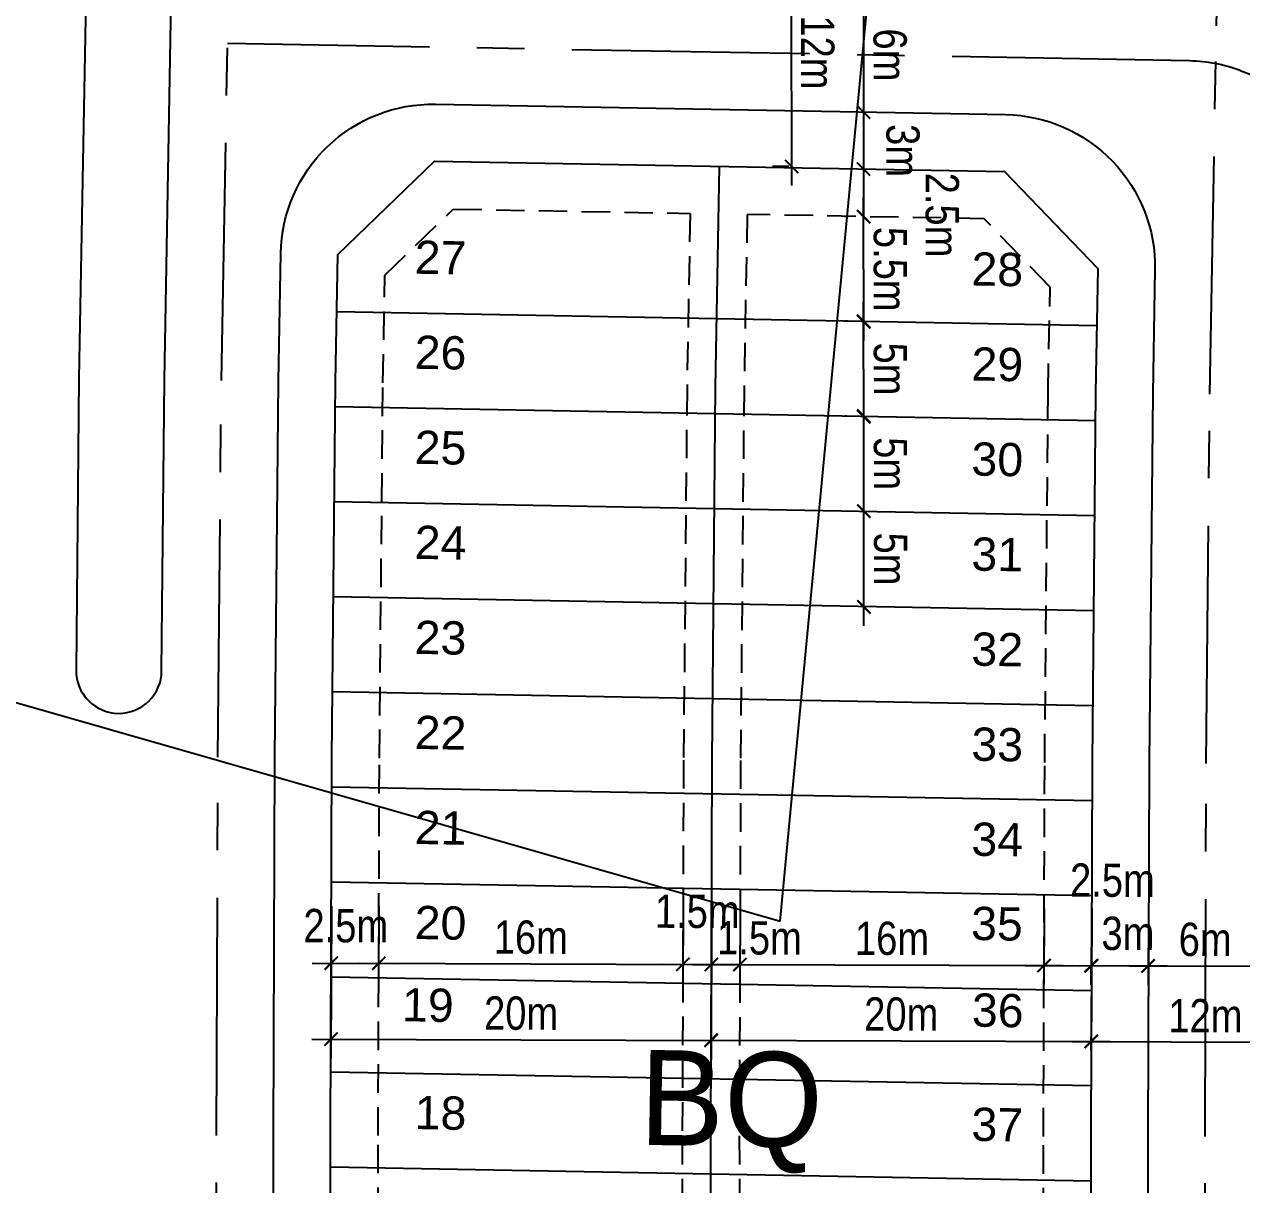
# Model space of a CAD drawing. Extents: x 597165 to 598689, y 1181586 to 1183364.
# Drawn here: x 598127.6 to 598191.7, y 1182565.2 to 1182626.3 of the extents above; entities that cross this region are included whole.
import ezdxf
from ezdxf.enums import TextEntityAlignment as Align

# ---------------------------------------------------------------- set-up
doc = ezdxf.new("R2010")
doc.units = 0
doc.header["$MEASUREMENT"] = 0
doc.linetypes.add('CENTER', pattern=[2, 1.25, -0.25, 0.25, -0.25])
doc.linetypes.add('DASHED', pattern=[0.75, 0.5, -0.25])
doc.layers.get('0').update_dxf_attribs({"linetype": 'CONTINUOUS'})
doc.layers.get('DEFPOINTS').update_dxf_attribs({"color": 8, "linetype": 'CONTINUOUS'})
for name, color, linetype in [('CGXD', 3, 'CONTINUOUS'), ('DIM-T', 7, 'CONTINUOUS'), ('DTEXT-TENLO', 4, 'CONTINUOUS'), ('GT-QLO50-L', 4, 'CONTINUOUS'), ('NEN-HT', 8, 'CONTINUOUS'), ('NET-LENGOAI', 4, 'CONTINUOUS'), ('NET-LETRONG', 5, 'CONTINUOUS'), ('NET-PLO', 2, 'CONTINUOUS'), ('NET-TIM', 2, 'CENTER'), ('TEXT-SOLO', 7, 'CONTINUOUS')]:
    doc.layers.add(name, color=color, linetype=linetype)
doc.styles.add('STYLE1', font='VHELVEI.TTF')
doc.styles.add('VHEL-C-R', font='VHELVCN.TTF')
doc.styles.add('VTIMES-R', font='VAPTIMN.TTF')
doc.dimstyles.new('TL1000', dxfattribs={"dimscale": 0, "dimtxt": 2, "dimasz": 0.7, "dimexe": 1, "dimexo": 1, "dimgap": 0.5, "dimtad": 1, "dimdec": 1, "dimzin": 12, "dimtxsty": 'VHEL-C-R', "dimblk1": 'ARCHTICK', "dimblk2": 'ARCHTICK', "dimsah": 1, "dimcen": -0.09, "dimdle": 1, "dimclrd": 256, "dimclre": 256, "dimclrt": 256, "dimazin": 3, "dimtfac": 0.005, "dimtdec": 1, "dimtix": 1, "dimtmove": 0, "dimatfit": 3, "dimtolj": 1, "dimtzin": 0})

# ---------------------------------------------------------------- blocks, each defined once
blk = doc.blocks.new('_ARCHTICK')
at = {"color": 0, "linetype": 'BYBLOCK', "const_width": 0.15}
blk.add_lwpolyline([(-0.5, -0.5), (0.5, 0.5)], dxfattribs=at)
blk = doc.blocks.new('*D1525')
at = {"linetype": 'BYBLOCK'}
for p, q in [((598183.746, 1182577.696), (598183.74, 1182575.742)), ((598186.746, 1182577.686), (598186.74, 1182575.732)), ((598182.743, 1182576.746), (598187.743, 1182576.729))]:
    blk.add_line(p, q, dxfattribs=at)
at = {"layer": 'DEFPOINTS', "color": 0, "linetype": 'BYBLOCK'}
for p in [(598183.75, 1182578.696), (598186.749, 1182578.686), (598186.743, 1182576.732)]:
    blk.add_point(p, dxfattribs=at)
at = {"linetype": 'BYBLOCK', "xscale": 0.7, "yscale": 0.7, "zscale": 0.7}
for p, rotation in [((598183.743, 1182576.742), 179.8077056547623), ((598186.743, 1182576.732), 359.8077056547623)]:
    blk.add_blockref('_ARCHTICK', p, dxfattribs=dict(at, rotation=rotation))
at = {"linetype": 'BYBLOCK', "insert": (598185.684, 1182578.432), "char_height": 1.75, "attachment_point": 5, "rotation": 359.80771, "style": 'VHEL-C-R'}
blk.add_mtext('\\A1;3m', dxfattribs=at)
blk = doc.blocks.new('*D1524')
at = {"linetype": 'BYBLOCK'}
for p, q in [((598186.746, 1182577.686), (598186.74, 1182575.732)), ((598192.748, 1182578.143), (598192.74, 1182575.712)), ((598185.743, 1182576.735), (598193.743, 1182576.709))]:
    blk.add_line(p, q, dxfattribs=at)
at = {"layer": 'DEFPOINTS', "color": 0, "linetype": 'BYBLOCK'}
for p in [(598192.751, 1182579.143), (598186.749, 1182578.686), (598192.743, 1182576.712)]:
    blk.add_point(p, dxfattribs=at)
at = {"linetype": 'BYBLOCK', "xscale": 0.7, "yscale": 0.7, "zscale": 0.7}
for p, rotation in [((598186.743, 1182576.732), 179.8077056547623), ((598192.743, 1182576.712), 359.8077056547623)]:
    blk.add_blockref('_ARCHTICK', p, dxfattribs=dict(at, rotation=rotation))
at = {"linetype": 'BYBLOCK', "insert": (598189.748, 1182578.116), "char_height": 1.75, "attachment_point": 5, "rotation": 359.80771, "style": 'VHEL-C-R'}
blk.add_mtext('\\A1;6m', dxfattribs=at)
blk = doc.blocks.new('*D1372')
at = {"linetype": 'BYBLOCK'}
for p, q in [((598183.755, 1182572.282), (598183.76, 1182573.76)), ((598182.756, 1182572.763), (598196.756, 1182572.716))]:
    blk.add_line(p, q, dxfattribs=at)
at = {"layer": 'DEFPOINTS', "color": 0, "linetype": 'BYBLOCK'}
for p in [(598195.756, 1182572.719), (598195.756, 1182572.719), (598183.751, 1182571.282)]:
    blk.add_point(p, dxfattribs=at)
at = {"linetype": 'BYBLOCK', "xscale": 0.7, "yscale": 0.7, "zscale": 0.7}
for p, rotation in [((598183.756, 1182572.76), 179.807705657408), ((598195.756, 1182572.719), 359.807705657408)]:
    blk.add_blockref('_ARCHTICK', p, dxfattribs=dict(at, rotation=rotation))
at = {"linetype": 'BYBLOCK', "insert": (598189.761, 1182574.115), "char_height": 1.75, "attachment_point": 5, "rotation": 359.80771, "style": 'VHEL-C-R'}
blk.add_mtext('\\A1;12m', dxfattribs=at)
blk = doc.blocks.new('*D1187')
at = {"linetype": 'BYBLOCK'}
blk.add_line((598171.797, 1182594.619), (598171.79, 1182601.658), dxfattribs=at)
at = {"layer": 'DEFPOINTS', "color": 0, "linetype": 'BYBLOCK'}
for p in [(598171.791, 1182600.658), (598171.791, 1182600.658), (598171.796, 1182595.619)]:
    blk.add_point(p, dxfattribs=at)
at = {"linetype": 'BYBLOCK', "xscale": 0.7, "yscale": 0.7, "zscale": 0.7}
for p, rotation in [((598171.791, 1182600.658), 90.05370803980574), ((598171.796, 1182595.619), 270.0537080398057)]:
    blk.add_blockref('_ARCHTICK', p, dxfattribs=dict(at, rotation=rotation))
at = {"linetype": 'BYBLOCK', "insert": (598173.187, 1182598.14), "char_height": 1.75, "attachment_point": 5, "rotation": 270.05371, "style": 'VHEL-C-R'}
blk.add_mtext('\\A1;5m', dxfattribs=at)
blk = doc.blocks.new('*D1186')
at = {"linetype": 'BYBLOCK'}
for p, q in [((598171.792, 1182599.658), (598171.785, 1182606.657)), ((598170.882, 1182605.656), (598170.786, 1182605.656))]:
    blk.add_line(p, q, dxfattribs=at)
at = {"layer": 'DEFPOINTS', "color": 0, "linetype": 'BYBLOCK'}
for p in [(598171.786, 1182605.657), (598171.882, 1182605.657), (598171.791, 1182600.658)]:
    blk.add_point(p, dxfattribs=at)
at = {"linetype": 'BYBLOCK', "xscale": 0.7, "yscale": 0.7, "zscale": 0.7}
for p, rotation in [((598171.786, 1182605.657), 90.05370803980574), ((598171.791, 1182600.658), 270.0537080398057)]:
    blk.add_blockref('_ARCHTICK', p, dxfattribs=dict(at, rotation=rotation))
at = {"linetype": 'BYBLOCK', "insert": (598173.182, 1182603.159), "char_height": 1.75, "attachment_point": 5, "rotation": 270.05371, "style": 'VHEL-C-R'}
blk.add_mtext('\\A1;5m', dxfattribs=at)
blk = doc.blocks.new('*D1185')
at = {"linetype": 'BYBLOCK'}
for p, q in [((598171.787, 1182604.617), (598171.781, 1182611.656)), ((598170.973, 1182610.655), (598170.782, 1182610.655))]:
    blk.add_line(p, q, dxfattribs=at)
at = {"layer": 'DEFPOINTS', "color": 0, "linetype": 'BYBLOCK'}
for p in [(598171.782, 1182610.656), (598171.973, 1182610.656), (598171.786, 1182605.617)]:
    blk.add_point(p, dxfattribs=at)
at = {"linetype": 'BYBLOCK', "xscale": 0.7, "yscale": 0.7, "zscale": 0.7}
for p, rotation in [((598171.782, 1182610.656), 90.05370803980574), ((598171.786, 1182605.617), 270.0537080398057)]:
    blk.add_blockref('_ARCHTICK', p, dxfattribs=dict(at, rotation=rotation))
at = {"linetype": 'BYBLOCK', "insert": (598173.178, 1182608.138), "char_height": 1.75, "attachment_point": 5, "rotation": 270.05371, "style": 'VHEL-C-R'}
blk.add_mtext('\\A1;5m', dxfattribs=at)
blk = doc.blocks.new('*D1184')
at = {"linetype": 'BYBLOCK'}
for p, q in [((598171.783, 1182609.618), (598171.776, 1182617.153)), ((598170.987, 1182616.152), (598170.777, 1182616.152))]:
    blk.add_line(p, q, dxfattribs=at)
at = {"layer": 'DEFPOINTS', "color": 0, "linetype": 'BYBLOCK'}
for p in [(598171.777, 1182616.153), (598171.987, 1182616.153), (598171.782, 1182610.618)]:
    blk.add_point(p, dxfattribs=at)
at = {"linetype": 'BYBLOCK', "xscale": 0.7, "yscale": 0.7, "zscale": 0.7}
for p, rotation in [((598171.777, 1182616.153), 90.05370803980574), ((598171.782, 1182610.618), 270.0537080398057)]:
    blk.add_blockref('_ARCHTICK', p, dxfattribs=dict(at, rotation=rotation))
at = {"linetype": 'BYBLOCK', "insert": (598173.173, 1182613.387), "char_height": 1.75, "attachment_point": 5, "rotation": 270.05371, "style": 'VHEL-C-R'}
blk.add_mtext('\\A1;5.5m', dxfattribs=at)
blk = doc.blocks.new('*D1183')
at = {"linetype": 'BYBLOCK'}
for p, q in [((598167.994, 1182617.79), (598167.983, 1182631.79)), ((598167.85, 1182618.79), (598166.993, 1182618.789))]:
    blk.add_line(p, q, dxfattribs=at)
at = {"layer": 'DEFPOINTS', "color": 0, "linetype": 'BYBLOCK'}
for p in [(598167.984, 1182630.79), (598167.984, 1182630.79), (598168.85, 1182618.79)]:
    blk.add_point(p, dxfattribs=at)
at = {"linetype": 'BYBLOCK', "xscale": 0.7, "yscale": 0.7, "zscale": 0.7}
for p, rotation in [((598167.984, 1182630.79), 90.04631318727063), ((598167.993, 1182618.79), 270.0463131872706)]:
    blk.add_blockref('_ARCHTICK', p, dxfattribs=dict(at, rotation=rotation))
at = {"linetype": 'BYBLOCK', "insert": (598169.364, 1182624.791), "char_height": 1.75, "attachment_point": 5, "rotation": 270.04631, "style": 'VHEL-C-R'}
blk.add_mtext('\\A1;12m', dxfattribs=at)
blk = doc.blocks.new('*D1181')
at = {"linetype": 'BYBLOCK'}
for p, q in [((598171.764, 1182628.66), (598171.771, 1182620.66)), ((598172.485, 1182627.66), (598170.765, 1182627.659))]:
    blk.add_line(p, q, dxfattribs=at)
at = {"layer": 'DEFPOINTS', "color": 0, "linetype": 'BYBLOCK'}
for p in [(598173.485, 1182627.661), (598171.77, 1182621.66), (598171.77, 1182621.66)]:
    blk.add_point(p, dxfattribs=at)
at = {"linetype": 'BYBLOCK', "xscale": 0.7, "yscale": 0.7, "zscale": 0.7}
for p, rotation in [((598171.765, 1182627.66), 90.04631318772412), ((598171.77, 1182621.66), 270.0463131877241)]:
    blk.add_blockref('_ARCHTICK', p, dxfattribs=dict(at, rotation=rotation))
at = {"linetype": 'BYBLOCK', "insert": (598173.161, 1182624.661), "char_height": 1.75, "attachment_point": 5, "rotation": 270.04631, "style": 'VHEL-C-R'}
blk.add_mtext('\\A1;6m', dxfattribs=at)
blk = doc.blocks.new('*D1180')
at = {"linetype": 'BYBLOCK'}
blk.add_line((598171.769, 1182622.66), (598171.773, 1182617.66), dxfattribs=at)
at = {"layer": 'DEFPOINTS', "color": 0, "linetype": 'BYBLOCK'}
for p in [(598171.77, 1182621.66), (598171.772, 1182618.66), (598171.772, 1182618.66)]:
    blk.add_point(p, dxfattribs=at)
at = {"linetype": 'BYBLOCK', "xscale": 0.7, "yscale": 0.7, "zscale": 0.7}
for p, rotation in [((598171.77, 1182621.66), 90.04631318772412), ((598171.772, 1182618.66), 270.0463131877241)]:
    blk.add_blockref('_ARCHTICK', p, dxfattribs=dict(at, rotation=rotation))
at = {"linetype": 'BYBLOCK', "insert": (598173.839, 1182619.63), "char_height": 1.75, "attachment_point": 5, "rotation": 270.04631, "style": 'VHEL-C-R'}
blk.add_mtext('\\A1;3m', dxfattribs=at)
blk = doc.blocks.new('*D1120')
at = {"linetype": 'BYBLOCK'}
for p, q in [((598143.779, 1182579.876), (598143.765, 1182575.876)), ((598146.279, 1182579.868), (598146.265, 1182575.868)), ((598142.769, 1182576.88), (598147.269, 1182576.865))]:
    blk.add_line(p, q, dxfattribs=at)
at = {"layer": 'DEFPOINTS', "color": 0, "linetype": 'BYBLOCK'}
for p in [(598143.782, 1182580.876), (598146.282, 1182580.868), (598146.269, 1182576.868)]:
    blk.add_point(p, dxfattribs=at)
at = {"linetype": 'BYBLOCK', "xscale": 0.7, "yscale": 0.7, "zscale": 0.7}
for p, rotation in [((598143.769, 1182576.876), 179.807705657408), ((598146.269, 1182576.868), 359.807705657408)]:
    blk.add_blockref('_ARCHTICK', p, dxfattribs=dict(at, rotation=rotation))
at = {"linetype": 'BYBLOCK', "insert": (598144.537, 1182578.836), "char_height": 1.75, "attachment_point": 5, "rotation": 359.80771, "style": 'VHEL-C-R'}
blk.add_mtext('\\A1;2.5m', dxfattribs=at)
blk = doc.blocks.new('*D1119')
at = {"linetype": 'BYBLOCK'}
for p, q in [((598146.279, 1182579.868), (598146.265, 1182575.868)), ((598162.279, 1182579.814), (598162.265, 1182575.814)), ((598145.269, 1182576.871), (598163.269, 1182576.811))]:
    blk.add_line(p, q, dxfattribs=at)
at = {"layer": 'DEFPOINTS', "color": 0, "linetype": 'BYBLOCK'}
for p in [(598146.282, 1182580.868), (598162.282, 1182580.814), (598162.269, 1182576.814)]:
    blk.add_point(p, dxfattribs=at)
at = {"linetype": 'BYBLOCK', "xscale": 0.7, "yscale": 0.7, "zscale": 0.7}
for p, rotation in [((598146.269, 1182576.868), 179.807705657408), ((598162.269, 1182576.814), 359.807705657408)]:
    blk.add_blockref('_ARCHTICK', p, dxfattribs=dict(at, rotation=rotation))
at = {"linetype": 'BYBLOCK', "insert": (598154.273, 1182578.235), "char_height": 1.75, "attachment_point": 5, "rotation": 359.80771, "style": 'VHEL-C-R'}
blk.add_mtext('\\A1;16m', dxfattribs=at)
blk = doc.blocks.new('*D1118')
at = {"linetype": 'BYBLOCK'}
for p, q in [((598162.279, 1182579.814), (598162.265, 1182575.814)), ((598163.779, 1182579.809), (598163.765, 1182575.809)), ((598161.269, 1182576.818), (598163.769, 1182576.809))]:
    blk.add_line(p, q, dxfattribs=at)
at = {"layer": 'DEFPOINTS', "color": 0, "linetype": 'BYBLOCK'}
for p in [(598162.282, 1182580.814), (598163.782, 1182580.809), (598163.769, 1182576.809)]:
    blk.add_point(p, dxfattribs=at)
at = {"linetype": 'BYBLOCK', "xscale": 0.7, "yscale": 0.7, "zscale": 0.7}
for p, rotation in [((598162.269, 1182576.814), 179.807705657408), ((598163.769, 1182576.809), 359.807705657408)]:
    blk.add_blockref('_ARCHTICK', p, dxfattribs=dict(at, rotation=rotation))
at = {"linetype": 'BYBLOCK', "insert": (598163.027, 1182579.593), "char_height": 1.75, "attachment_point": 5, "rotation": 359.80771, "style": 'VHEL-C-R'}
blk.add_mtext('\\A1;1.5m', dxfattribs=at)
blk = doc.blocks.new('*D1117')
at = {"linetype": 'BYBLOCK'}
for p, q in [((598163.779, 1182579.809), (598163.765, 1182575.809)), ((598165.279, 1182579.804), (598165.265, 1182575.804)), ((598162.769, 1182576.813), (598165.269, 1182576.804))]:
    blk.add_line(p, q, dxfattribs=at)
at = {"layer": 'DEFPOINTS', "color": 0, "linetype": 'BYBLOCK'}
for p in [(598163.782, 1182580.809), (598165.282, 1182580.804), (598165.269, 1182576.804)]:
    blk.add_point(p, dxfattribs=at)
at = {"linetype": 'BYBLOCK', "xscale": 0.7, "yscale": 0.7, "zscale": 0.7}
for p, rotation in [((598163.769, 1182576.809), 179.807705657408), ((598165.269, 1182576.804), 359.807705657408)]:
    blk.add_blockref('_ARCHTICK', p, dxfattribs=dict(at, rotation=rotation))
at = {"linetype": 'BYBLOCK', "insert": (598166.298, 1182578.196), "char_height": 1.75, "attachment_point": 5, "rotation": 359.80771, "style": 'VHEL-C-R'}
blk.add_mtext('\\A1;1.5m', dxfattribs=at)
blk = doc.blocks.new('*D1116')
at = {"linetype": 'BYBLOCK'}
for p, q in [((598165.279, 1182579.804), (598165.265, 1182575.804)), ((598181.279, 1182579.75), (598181.265, 1182575.75)), ((598164.269, 1182576.808), (598182.269, 1182576.747))]:
    blk.add_line(p, q, dxfattribs=at)
at = {"layer": 'DEFPOINTS', "color": 0, "linetype": 'BYBLOCK'}
for p in [(598165.282, 1182580.804), (598181.282, 1182580.75), (598181.269, 1182576.75)]:
    blk.add_point(p, dxfattribs=at)
at = {"linetype": 'BYBLOCK', "xscale": 0.7, "yscale": 0.7, "zscale": 0.7}
for p, rotation in [((598165.269, 1182576.804), 179.807705657408), ((598181.269, 1182576.75), 359.807705657408)]:
    blk.add_blockref('_ARCHTICK', p, dxfattribs=dict(at, rotation=rotation))
at = {"linetype": 'BYBLOCK', "insert": (598173.273, 1182578.171), "char_height": 1.75, "attachment_point": 5, "rotation": 359.80771, "style": 'VHEL-C-R'}
blk.add_mtext('\\A1;16m', dxfattribs=at)
blk = doc.blocks.new('*D1115')
at = {"linetype": 'BYBLOCK'}
for p, q in [((598181.279, 1182579.75), (598181.265, 1182575.75)), ((598183.779, 1182579.742), (598183.765, 1182575.742)), ((598180.269, 1182576.754), (598183.769, 1182576.742))]:
    blk.add_line(p, q, dxfattribs=at)
at = {"layer": 'DEFPOINTS', "color": 0, "linetype": 'BYBLOCK'}
for p in [(598181.282, 1182580.75), (598183.782, 1182580.742), (598183.769, 1182576.742)]:
    blk.add_point(p, dxfattribs=at)
at = {"linetype": 'BYBLOCK', "xscale": 0.7, "yscale": 0.7, "zscale": 0.7}
for p, rotation in [((598181.269, 1182576.75), 179.807705657408), ((598183.769, 1182576.742), 359.807705657408)]:
    blk.add_blockref('_ARCHTICK', p, dxfattribs=dict(at, rotation=rotation))
at = {"linetype": 'BYBLOCK', "insert": (598184.868, 1182581.23), "char_height": 1.75, "attachment_point": 5, "rotation": 359.80771, "style": 'VHEL-C-R'}
blk.add_mtext('\\A1;2.5m', dxfattribs=at)
blk = doc.blocks.new('*D1114')
at = {"linetype": 'BYBLOCK'}
for p, q in [((598143.779, 1182579.876), (598143.752, 1182571.876)), ((598163.78, 1182579.809), (598163.753, 1182571.809)), ((598142.755, 1182572.88), (598164.756, 1182572.806))]:
    blk.add_line(p, q, dxfattribs=at)
at = {"layer": 'DEFPOINTS', "color": 0, "linetype": 'BYBLOCK'}
for p in [(598143.782, 1182580.876), (598163.783, 1182580.809), (598163.756, 1182572.809)]:
    blk.add_point(p, dxfattribs=at)
at = {"linetype": 'BYBLOCK', "xscale": 0.7, "yscale": 0.7, "zscale": 0.7}
for p, rotation in [((598143.755, 1182572.876), 179.8077056551585), ((598163.756, 1182572.809), 359.8077056551584)]:
    blk.add_blockref('_ARCHTICK', p, dxfattribs=dict(at, rotation=rotation))
at = {"linetype": 'BYBLOCK', "insert": (598153.76, 1182574.236), "char_height": 1.75, "attachment_point": 5, "rotation": 359.80771, "style": 'VHEL-C-R'}
blk.add_mtext('\\A1;20m', dxfattribs=at)
blk = doc.blocks.new('*D1113')
at = {"linetype": 'BYBLOCK'}
for p, q in [((598163.779, 1182579.827), (598163.752, 1182571.827)), ((598183.78, 1182579.76), (598183.753, 1182571.76)), ((598162.755, 1182572.83), (598184.756, 1182572.756))]:
    blk.add_line(p, q, dxfattribs=at)
at = {"layer": 'DEFPOINTS', "color": 0, "linetype": 'BYBLOCK'}
for p in [(598163.782, 1182580.827), (598183.783, 1182580.76), (598183.756, 1182572.76)]:
    blk.add_point(p, dxfattribs=at)
at = {"linetype": 'BYBLOCK', "xscale": 0.7, "yscale": 0.7, "zscale": 0.7}
for p, rotation in [((598163.755, 1182572.827), 179.8077056551585), ((598183.756, 1182572.76), 359.8077056551584)]:
    blk.add_blockref('_ARCHTICK', p, dxfattribs=dict(at, rotation=rotation))
at = {"linetype": 'BYBLOCK', "insert": (598173.76, 1182574.187), "char_height": 1.75, "attachment_point": 5, "rotation": 359.80771, "style": 'VHEL-C-R'}
blk.add_mtext('\\A1;20m', dxfattribs=at)
blk = doc.blocks.new('*D1112')
at = {"linetype": 'BYBLOCK'}
blk.add_line((598171.774, 1182619.659), (598171.777, 1182616.157), dxfattribs=at)
at = {"layer": 'DEFPOINTS', "color": 0, "linetype": 'BYBLOCK'}
for p in [(598171.774, 1182618.659), (598171.777, 1182616.157), (598171.777, 1182616.157)]:
    blk.add_point(p, dxfattribs=at)
at = {"linetype": 'BYBLOCK', "xscale": 0.7, "yscale": 0.7, "zscale": 0.7}
for p, rotation in [((598171.774, 1182618.659), 90.04631318772412), ((598171.777, 1182616.157), 270.0463131877241)]:
    blk.add_blockref('_ARCHTICK', p, dxfattribs=dict(at, rotation=rotation))
at = {"linetype": 'BYBLOCK', "insert": (598175.908, 1182616.238), "char_height": 1.75, "attachment_point": 5, "rotation": 270.04631, "style": 'VHEL-C-R'}
blk.add_mtext('\\A1;2.5m', dxfattribs=at)

msp = doc.modelspace()

# ---------------------------------------------------------------- linework, layer by layer
at = {"layer": 'CGXD', "linetype": 'DASHED', "ltscale": 3}
for points in [[(598162.6539, 1182616.3231), (598162.4878, 1182607.1943), (598162.3057, 1182587.5628), (598162.2393, 1182567.7873), (598162.2555, 1182547.8141), (598162.2442, 1182542.5462), (598162.2574, 1182527.878), (598162.2727, 1182507.8497), (598162.297, 1182482.7372), (598148.5046, 1182476.2227), (598146.302, 1182477.6168), (598146.2727, 1182507.8339), (598146.2574, 1182527.8658), (598146.2441, 1182542.5562), (598146.2555, 1182547.8249), (598146.2393, 1182567.8077), (598146.306, 1182587.6638), (598146.4891, 1182607.4141), (598146.5922, 1182613.0793), (598150.1915, 1182616.5499), (598162.6539, 1182616.3231)], [(598181.3054, 1182587.4428), (598181.4862, 1182606.9334), (598181.5864, 1182612.4425), (598178.1158, 1182616.0418), (598165.6534, 1182616.2686), (598165.4875, 1182607.1531), (598165.3057, 1182587.5439), (598165.2393, 1182567.7835), (598165.2555, 1182547.8121), (598165.2442, 1182542.5443), (598165.2574, 1182527.8803), (598165.2727, 1182507.8526), (598165.2796, 1182500.7562), (598181.2798, 1182500.4651), (598181.2727, 1182507.8686), (598181.2574, 1182527.8922), (598181.2442, 1182542.5343), (598181.2555, 1182547.8014), (598181.2394, 1182567.7631)]]:
    msp.add_lwpolyline(points, close=True, dxfattribs=at)
at = {"layer": 'GT-QLO50-L'}
msp.add_lwpolyline([(598143.0281, 1182806.291), (598134.7204, 1182706.7961), (598133.3879, 1182687.0013), (598132.5749, 1182672.9139), (598132.2834, 1182667.2263), (598131.436, 1182647.3509), (598131.2591, 1182642.1798), (598130.8529, 1182627.5523), (598130.4905, 1182607.6338), (598130.3482, 1182592.2906, 0.4142136), (598132.5772, 1182590.0198), (598132.5772, 1182590.0198, 0.4142136), (598134.848, 1182592.2489), (598134.9901, 1182607.572), (598135.3518, 1182627.4489), (598135.757, 1182642.0404), (598135.9327, 1182647.1781), (598136.7785, 1182667.0153), (598137.0683, 1182672.669), (598137.8792, 1182686.7205), (598139.2078, 1182706.4577), (598147.5108, 1182805.896)], format="xyb", dxfattribs=at)
at = {"layer": 'NEN-HT', "linetype": 'CONTINUOUS'}
for p, q in [((598167.39, 1182579.08), (598178.25, 1182693.48)), ((598113.18, 1182594.6), (598167.39, 1182579.08))]:
    msp.add_line(p, q, dxfattribs=at)
at = {"layer": 'NET-LENGOAI', "ltscale": 20}
msp.add_lwpolyline([(598152.2204, 1182468.5773, -0.549908), (598140.8037, 1182475.8033), (598140.7727, 1182507.8289), (598140.7574, 1182527.8616), (598140.7441, 1182542.5596), (598140.7555, 1182547.8286), (598140.7393, 1182567.8147), (598140.806, 1182587.6986), (598140.9896, 1182607.4896), (598141.112, 1182614.2147, -0.4142136), (598149.2562, 1182622.0679), (598179.2512, 1182621.522, -0.4142136), (598187.1044, 1182613.3778), (598186.9857, 1182606.8578), (598186.8053, 1182587.4081), (598186.7394, 1182567.7561), (598186.7555, 1182547.7977), (598186.7442, 1182542.5309), (598186.7574, 1182527.8967), (598186.7727, 1182507.8735), (598186.79, 1182489.982, -0.2903992), (598182.2067, 1182482.7406), (598152.2204, 1182468.5773)], format="xyb", dxfattribs=at)
at = {"layer": 'NET-LETRONG', "ltscale": 20}
msp.add_lwpolyline([(598143.7727, 1182507.8318), (598143.7574, 1182527.8638), (598143.7441, 1182542.5577), (598143.7555, 1182547.8265), (598143.7393, 1182567.8108), (598143.806, 1182587.6796), (598143.9893, 1182607.4484), (598144.1115, 1182614.1601), (598149.2016, 1182619.0683), (598179.1966, 1182618.5225), (598184.1048, 1182613.4324), (598183.986, 1182606.899), (598183.8054, 1182587.427), (598183.7394, 1182567.7599), (598183.7555, 1182547.7997), (598183.7442, 1182542.5328), (598183.7574, 1182527.8944), (598183.7727, 1182507.8705), (598183.785, 1182495.124), (598179.2688, 1182487.9886), (598148.3292, 1182473.375), (598143.8033, 1182476.2396)], close=True, dxfattribs=at)
at = {"layer": 'NET-PLO'}
for p, q in [((598144.0569, 1182611.1606), (598184.0503, 1182610.4329)), ((598143.9774, 1182606.1613), (598183.9724, 1182605.4335)), ((598143.931, 1182601.1613), (598183.926, 1182600.4335)), ((598143.8847, 1182596.1613), (598183.8796, 1182595.4335)), ((598143.8383, 1182591.1613), (598183.8333, 1182590.4335)), ((598143.8009, 1182586.1612), (598183.7987, 1182585.4333)), ((598143.7841, 1182581.1606), (598183.7819, 1182580.4328)), ((598143.7673, 1182576.1601), (598183.7651, 1182575.4323)), ((598143.7505, 1182571.1596), (598183.7483, 1182570.4318)), ((598143.7406, 1182566.1589), (598183.7412, 1182565.4311))]:
    msp.add_line(p, q, dxfattribs=at)
msp.add_lwpolyline([(598163.799, 1182480.6818), (598163.7727, 1182507.8512), (598163.7574, 1182527.8791), (598163.7442, 1182542.5453), (598163.7555, 1182547.8131), (598163.7393, 1182567.7854), (598163.8057, 1182587.5533), (598163.9877, 1182607.1737), (598164.1991, 1182618.7954)], dxfattribs=at)
at = {"layer": 'NET-TIM', "ltscale": 10}
for p, q in [((598188.9305, 1182624.3464), (598138.3126, 1182625.2675)), ((598191.5905, 1182623.8397), (598234.9267, 1182607.6116))]:
    msp.add_line(p, q, dxfattribs=at)
for points in [[(598137.8294, 1182447.862), (598137.8114, 1182467.862), (598137.7727, 1182507.826), (598137.7574, 1182527.8593), (598137.7441, 1182542.5615), (598137.7555, 1182547.8306), (598137.7393, 1182567.8185), (598137.8061, 1182587.7175), (598137.9898, 1182607.5308), (598138.351, 1182627.38), (598138.7556, 1182641.9475), (598138.9305, 1182647.0629), (598139.7752, 1182666.8746), (598140.0638, 1182672.5058), (598140.8734, 1182686.5334), (598142.1994, 1182706.2321), (598150.4993, 1182805.6326)], [(598189.8294, 1182447.9089), (598189.8114, 1182467.9089), (598189.7727, 1182507.8764), (598189.7574, 1182527.899), (598189.7442, 1182542.529), (598189.7555, 1182547.7957), (598189.7394, 1182567.7522), (598189.8053, 1182587.3891), (598189.9855, 1182606.8166), (598190.3379, 1182626.1852), (598190.7309, 1182640.3371), (598190.8927, 1182645.0666), (598191.7185, 1182664.4362), (598191.9871, 1182669.677), (598192.7727, 1182683.2891), (598194.0539, 1182702.3222), (598196.9622, 1182737.1521)]]:
    msp.add_lwpolyline(points, dxfattribs=at)
msp.add_arc((598188.785, 1182616.3477), 8, 69.470611, 88.957508, dxfattribs=at)

# ---------------------------------------------------------------- texts
at = {"layer": 'DTEXT-TENLO', "style": 'VTIMES-R'}
msp.add_text('BQ', height=5, rotation=359.095598, dxfattribs=at).set_placement((598164.7719, 1182567.2445), align=Align.CENTER)
at = {"layer": 'TEXT-SOLO', "color": 3, "style": 'STYLE1'}
for s, p in [('27', (598149.5061, 1182613.1259)), ('28', (598178.7975, 1182612.5098)), ('26', (598149.5061, 1182608.1259)), ('29', (598178.7975, 1182607.5098)), ('25', (598149.5061, 1182603.1259)), ('30', (598178.7975, 1182602.5098)), ('24', (598149.5061, 1182598.1259)), ('31', (598178.7975, 1182597.5098)), ('23', (598149.5061, 1182593.1259)), ('32', (598178.7975, 1182592.5098)), ('22', (598149.5061, 1182588.1259)), ('33', (598178.7975, 1182587.5098)), ('21', (598149.5061, 1182583.1259)), ('34', (598178.7975, 1182582.5098)), ('20', (598149.5061, 1182578.1259)), ('35', (598178.7813, 1182578.0782)), ('19', (598148.8399, 1182573.7998)), ('36', (598178.8205, 1182573.52)), ('18', (598149.5061, 1182568.1259)), ('37', (598178.7975, 1182567.5098))]:
    msp.add_text(s, height=1.75, rotation=358.957508, dxfattribs=at).set_placement(p, align=Align.CENTER)

# ---------------------------------------------------------------- dimensions: what is measured, and where the dimension line sits
at = {"layer": 'DIM-T', "color": 1}
for base, p1, p2, angle, override, picture, middle in [((598167.9837, 1182630.7898), (598168.8497, 1182618.7905), (598167.9837, 1182630.7898), 270.046313, {"dimscale": 1, "dimtxt": 1.75, "dimdsep": 46, "dimpost": 'm'}, '*D1183', (598169.3636, 1182624.7909)), ((598171.7698, 1182621.6598), (598173.485, 1182627.6612), (598171.7698, 1182621.6598), 90.046313, {"dimscale": 1, "dimtxt": 1.75, "dimasz": 0.7, "dimdsep": 46, "dimpost": 'm'}, '*D1181', (598173.1611, 1182624.6609)), ((598171.7765, 1182616.1531), (598171.7817, 1182610.6179), (598171.9867, 1182616.1533), 270.053708, {"dimscale": 1, "dimtxt": 1.75, "dimdsep": 46, "dimpost": 'm'}, '*D1184', (598173.1728, 1182613.3868)), ((598171.7817, 1182610.6561), (598171.7864, 1182605.617), (598171.973, 1182610.6563), 270.053708, {"dimscale": 1, "dimtxt": 1.75, "dimdsep": 46, "dimpost": 'm'}, '*D1185', (598173.1777, 1182608.1379)), ((598171.7863, 1182605.6571), (598171.791, 1182600.658), (598171.882, 1182605.6571), 270.053708, {"dimscale": 1, "dimtxt": 1.75, "dimdsep": 46, "dimpost": 'm'}, '*D1186', (598173.1824, 1182603.1588)), ((598171.791, 1182600.658), (598171.7958, 1182595.6188), (598171.791, 1182600.658), 270.053708, {"dimscale": 1, "dimtxt": 1.75, "dimdsep": 46, "dimpost": 'm'}, '*D1187', (598173.1871, 1182598.1397)), ((598162.2687, 1182576.8142), (598146.2822, 1182580.8679), (598162.2821, 1182580.8142), 359.807706, {"dimscale": 1, "dimtxt": 1.75, "dimdsep": 46, "dimpost": 'm'}, '*D1119', (598154.2734, 1182578.2347)), ((598181.2686, 1182576.7505), (598165.2821, 1182580.8041), (598181.282, 1182580.7504), 359.807706, {"dimscale": 1, "dimtxt": 1.75, "dimdsep": 46, "dimpost": 'm'}, '*D1116', (598173.2733, 1182578.171)), ((598192.7429, 1182576.712), (598186.7495, 1182578.6856), (598192.7511, 1182579.1429), 179.807706, {"dimscale": 1, "dimtxt": 1.75, "dimdsep": 46, "dimpost": 'm'}, '*D1524', (598189.7476, 1182578.1157)), ((598195.7561, 1182572.7194), (598183.7512, 1182571.2822), (598195.7561, 1182572.7194), 179.807706, {"dimscale": 1, "dimtxt": 1.75, "dimdsep": 46, "dimpost": 'm'}, '*D1372', (598189.7607, 1182574.1145))]:
    dim = msp.add_linear_dim(base=base, p1=p1, p2=p2, angle=angle, dimstyle='TL1000', override=override, dxfattribs=at)
    dim.commit()
    dim.dimension.update_dxf_attribs({"geometry": picture, "text_midpoint": middle})
for base, p1, p2, angle, override, picture, middle, dimtype in [((598171.7723, 1182618.6598), (598171.7698, 1182621.6598), (598171.7723, 1182618.6598), 90.046313, {"dimscale": 1, "dimtxt": 1.75, "dimasz": 0.7, "dimdsep": 46, "dimpost": 'm'}, '*D1180', (598173.8386, 1182619.6302), 160), ((598171.7765, 1182616.1571), (598171.7745, 1182618.6592), (598171.7765, 1182616.1571), 90.046313, {"dimscale": 1, "dimtxt": 1.75, "dimasz": 0.7, "dimdsep": 46, "dimpost": 'm'}, '*D1112', (598175.9083, 1182616.2376), 160), ((598183.7686, 1182576.7421), (598181.282, 1182580.7504), (598183.782, 1182580.7421), 359.807706, {"dimscale": 1, "dimtxt": 1.75, "dimdsep": 46, "dimpost": 'm'}, '*D1115', (598184.8676, 1182581.23), 160), ((598146.2688, 1182576.8679), (598143.7822, 1182580.8763), (598146.2822, 1182580.8679), 359.807706, {"dimscale": 1, "dimtxt": 1.75, "dimdsep": 46, "dimpost": 'm'}, '*D1120', (598144.5373, 1182578.836), 161), ((598163.7687, 1182576.8092), (598162.2821, 1182580.8142), (598163.7821, 1182580.8092), 359.807706, {"dimscale": 1, "dimtxt": 1.75, "dimdsep": 46, "dimpost": 'm'}, '*D1118', (598163.0268, 1182579.5932), 160), ((598165.2687, 1182576.8042), (598163.7821, 1182580.8092), (598165.2821, 1182580.8041), 359.807706, {"dimscale": 1, "dimtxt": 1.75, "dimdsep": 46, "dimpost": 'm'}, '*D1117', (598166.2983, 1182578.1959), 160), ((598186.7429, 1182576.7321), (598183.7495, 1182578.6957), (598186.7495, 1182578.6856), 359.807706, {"dimscale": 1, "dimtxt": 1.75, "dimdsep": 46, "dimpost": 'm'}, '*D1525', (598185.6843, 1182578.432), 161)]:
    dim = msp.add_linear_dim(base=base, p1=p1, p2=p2, angle=angle, dimstyle='TL1000', override=override, dxfattribs=at)
    dim.commit()
    dim.dimension.update_dxf_attribs({"geometry": picture, "text_midpoint": middle, "dimtype": dimtype})
for p1, p2, picture, middle in [((598143.7822, 1182580.8763), (598163.783, 1182580.8092), '*D1114', (598153.7605, 1182574.2364)), ((598163.7822, 1182580.8267), (598183.783, 1182580.7596), '*D1113', (598173.7604, 1182574.1869))]:
    dim = msp.add_aligned_dim(p1=p1, p2=p2, distance=-8, dimstyle='TL1000', override={"dimscale": 1, "dimtxt": 1.75, "dimdsep": 46, "dimpost": 'm'}, dxfattribs=at)
    dim.commit()
    dim.dimension.update_dxf_attribs({"geometry": picture, "text_midpoint": middle})

doc.saveas('drawing.dxf')
